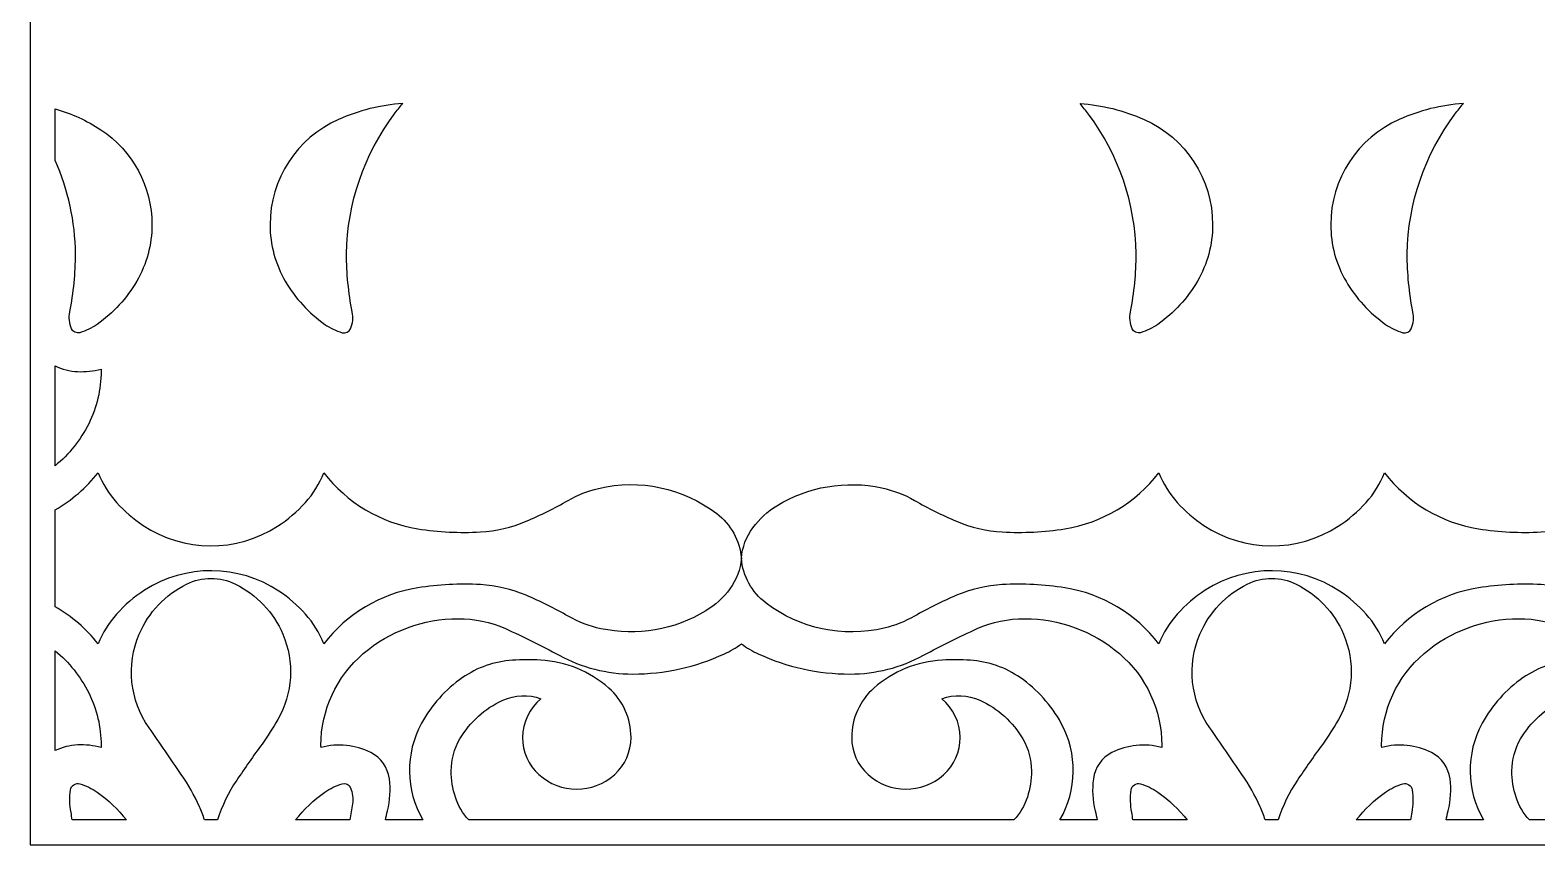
# Model space of a CAD drawing. Header units: centimetres. Extents: x -25.2 to -14.6, y -9 to -3.3.
# Drawn here: x -25.2 to -19.91, y -9 to -6.14 of the extents above; entities that cross this region are included whole.
import ezdxf

# ---------------------------------------------------------------- set-up
doc = ezdxf.new("R2010")
doc.units = ezdxf.units.CM
doc.header["$MEASUREMENT"] = 0
doc.layers.add('layer 1', color=7, linetype='Continuous')

msp = doc.modelspace()

# ---------------------------------------------------------------- linework, layer by layer
at = {"layer": 'layer 1', "color": 250}
for points, knots in [([(-14.61816, -3.2754), (-14.61816, -3.2754), (-14.61816, -9.00021), (-14.61816, -9.00021), (-14.61816, -9.00021), (-14.61816, -9.00021), (-25.19914, -9.00021), (-25.19914, -9.00021), (-25.19914, -9.00021), (-25.19914, -9.00021), (-25.19914, -3.2754), (-25.19914, -3.2754), (-25.19914, -3.2754), (-25.19914, -3.2754), (-14.61816, -3.2754), (-14.61816, -3.2754)], [0, 0, 0, 0, 0.2, 0.2, 0.2, 0.2, 0.4, 0.4, 0.4, 0.4, 0.6, 0.6, 0.6, 0.6, 1, 1, 1, 1]), ([(-23.92074, -6.43318), (-24.02682, -6.57488), (-24.08545, -6.74637), (-24.08826, -6.92335), (-24.08826, -6.92335), (-24.08826, -6.99197), (-24.0815, -7.06037), (-24.06803, -7.12766), (-24.06803, -7.12766), (-24.06404, -7.14767), (-24.06622, -7.16842), (-24.07437, -7.18716), (-24.07437, -7.18716), (-24.07924, -7.19843), (-24.09178, -7.20427), (-24.10354, -7.20079), (-24.10354, -7.20079), (-24.12517, -7.19442), (-24.14563, -7.18454), (-24.16407, -7.17155), (-24.16407, -7.17155), (-24.22079, -7.13166), (-24.26821, -7.08), (-24.30308, -7.0201), (-24.30308, -7.0201), (-24.33817, -6.95983), (-24.35664, -6.89132), (-24.35664, -6.82161), (-24.35664, -6.82161), (-24.35668, -6.6616), (-24.26226, -6.5165), (-24.11603, -6.45153), (-24.11603, -6.45153), (-24.04484, -6.41988), (-23.96862, -6.401), (-23.89096, -6.39568), (-23.89096, -6.39568), (-23.90124, -6.40787), (-23.91117, -6.42038), (-23.92074, -6.43318)], [0, 0, 0, 0, 0.0909091, 0.0909091, 0.0909091, 0.0909091, 0.1818182, 0.1818182, 0.1818182, 0.1818182, 0.2727273, 0.2727273, 0.2727273, 0.2727273, 0.3636364, 0.3636364, 0.3636364, 0.3636364, 0.4545455, 0.4545455, 0.4545455, 0.4545455, 0.5454545, 0.5454545, 0.5454545, 0.5454545, 0.6363636, 0.6363636, 0.6363636, 0.6363636, 0.7272727, 0.7272727, 0.7272727, 0.7272727, 0.8181818, 0.8181818, 0.8181818, 0.8181818, 1, 1, 1, 1]), ([(-21.48296, -6.43318), (-21.37693, -6.57481), (-21.31833, -6.74642), (-21.3155, -6.92335), (-21.3155, -6.92335), (-21.3155, -6.99197), (-21.32229, -7.06041), (-21.33573, -7.12768), (-21.33573, -7.12768), (-21.33973, -7.14769), (-21.3375, -7.16842), (-21.32939, -7.18716), (-21.32939, -7.18716), (-21.32448, -7.19843), (-21.31198, -7.20427), (-21.30021, -7.20079), (-21.30021, -7.20079), (-21.27858, -7.19439), (-21.25814, -7.18454), (-21.23972, -7.17155), (-21.23972, -7.17155), (-21.18299, -7.13166), (-21.13557, -7.08004), (-21.10066, -7.0201), (-21.10066, -7.0201), (-21.06558, -6.95982), (-21.04708, -6.89136), (-21.04709, -6.82161), (-21.04709, -6.82161), (-21.04715, -6.66144), (-21.14134, -6.51644), (-21.28774, -6.4515), (-21.28774, -6.4515), (-21.35894, -6.41988), (-21.4351, -6.40098), (-21.5128, -6.39568), (-21.5128, -6.39568), (-21.50253, -6.40787), (-21.49257, -6.42038), (-21.48296, -6.43318), (-21.48296, -6.43318), (-21.48296, -6.43318), (-21.48296, -6.43318), (-21.48296, -6.43318)], [0, 0, 0, 0, 0.0833333, 0.0833333, 0.0833333, 0.0833333, 0.1666667, 0.1666667, 0.1666667, 0.1666667, 0.25, 0.25, 0.25, 0.25, 0.3333333, 0.3333333, 0.3333333, 0.3333333, 0.4166667, 0.4166667, 0.4166667, 0.4166667, 0.5, 0.5, 0.5, 0.5, 0.5833333, 0.5833333, 0.5833333, 0.5833333, 0.6666667, 0.6666667, 0.6666667, 0.6666667, 0.75, 0.75, 0.75, 0.75, 0.8333333, 0.8333333, 0.8333333, 0.8333333, 1, 1, 1, 1]), ([(-20.19646, -6.43318), (-20.30255, -6.57488), (-20.3612, -6.74637), (-20.36398, -6.92335), (-20.36398, -6.92335), (-20.36398, -6.99197), (-20.3572, -7.06041), (-20.34374, -7.12768), (-20.34374, -7.12768), (-20.33973, -7.14769), (-20.34194, -7.16845), (-20.35008, -7.18716), (-20.35008, -7.18716), (-20.35495, -7.19843), (-20.36748, -7.20427), (-20.37926, -7.20079), (-20.37926, -7.20079), (-20.40087, -7.19442), (-20.42134, -7.18454), (-20.43979, -7.17155), (-20.43979, -7.17155), (-20.49648, -7.13169), (-20.54391, -7.08002), (-20.5788, -7.0201), (-20.5788, -7.0201), (-20.61388, -6.95983), (-20.63235, -6.89134), (-20.63235, -6.82161), (-20.63235, -6.82161), (-20.63241, -6.66159), (-20.53795, -6.51644), (-20.39168, -6.45146), (-20.39168, -6.45146), (-20.32051, -6.41988), (-20.24431, -6.401), (-20.16664, -6.39568), (-20.16664, -6.39568), (-20.17694, -6.40787), (-20.18689, -6.42038), (-20.19646, -6.43318), (-20.19646, -6.43318), (-20.19646, -6.43318), (-20.19646, -6.43318), (-20.19646, -6.43318)], [0, 0, 0, 0, 0.0833333, 0.0833333, 0.0833333, 0.0833333, 0.1666667, 0.1666667, 0.1666667, 0.1666667, 0.25, 0.25, 0.25, 0.25, 0.3333333, 0.3333333, 0.3333333, 0.3333333, 0.4166667, 0.4166667, 0.4166667, 0.4166667, 0.5, 0.5, 0.5, 0.5, 0.5833333, 0.5833333, 0.5833333, 0.5833333, 0.6666667, 0.6666667, 0.6666667, 0.6666667, 0.75, 0.75, 0.75, 0.75, 0.8333333, 0.8333333, 0.8333333, 0.8333333, 1, 1, 1, 1]), ([(-25.11168, -6.59564), (-25.06546, -6.69875), (-25.04092, -6.81034), (-25.03978, -6.92335), (-25.03978, -6.92335), (-25.03978, -6.99197), (-25.04655, -7.06038), (-25.06001, -7.12764), (-25.06001, -7.12764), (-25.06404, -7.14767), (-25.06181, -7.16842), (-25.05366, -7.18716), (-25.05366, -7.18716), (-25.04876, -7.19843), (-25.03626, -7.20427), (-25.02448, -7.20079), (-25.02448, -7.20079), (-25.00287, -7.19442), (-24.98242, -7.18454), (-24.96398, -7.17155), (-24.96398, -7.17155), (-24.90726, -7.13166), (-24.85984, -7.08004), (-24.82497, -7.0201), (-24.82497, -7.0201), (-24.78987, -6.95982), (-24.77138, -6.89136), (-24.77138, -6.82161), (-24.77138, -6.82161), (-24.77143, -6.68729), (-24.83864, -6.56198), (-24.95059, -6.48779), (-24.95059, -6.48779), (-25.00008, -6.45501), (-25.05443, -6.4303), (-25.11168, -6.41461), (-25.11168, -6.41461), (-25.11168, -6.41461), (-25.11168, -6.59564), (-25.11168, -6.59564), (-25.11168, -6.59564), (-25.11168, -6.59564), (-25.11168, -6.59564), (-25.11168, -6.59564)], [0, 0, 0, 0, 0.0833333, 0.0833333, 0.0833333, 0.0833333, 0.1666667, 0.1666667, 0.1666667, 0.1666667, 0.25, 0.25, 0.25, 0.25, 0.3333333, 0.3333333, 0.3333333, 0.3333333, 0.4166667, 0.4166667, 0.4166667, 0.4166667, 0.5, 0.5, 0.5, 0.5, 0.5833333, 0.5833333, 0.5833333, 0.5833333, 0.6666667, 0.6666667, 0.6666667, 0.6666667, 0.75, 0.75, 0.75, 0.75, 0.8333333, 0.8333333, 0.8333333, 0.8333333, 1, 1, 1, 1]), ([(-25.11168, -7.66864), (-25.06234, -7.62812), (-25.0221, -7.57767), (-24.99355, -7.52059), (-24.99355, -7.52059), (-24.96491, -7.46332), (-24.95, -7.40022), (-24.95, -7.33626), (-24.95, -7.33626), (-24.95002, -7.33497), (-24.95006, -7.33371), (-24.95017, -7.33244), (-24.95017, -7.33244), (-24.95022, -7.33123), (-24.95028, -7.32995), (-24.95031, -7.32872), (-24.95031, -7.32872), (-24.97692, -7.33578), (-25.00447, -7.33872), (-25.032, -7.33747), (-25.032, -7.33747), (-25.05959, -7.3362), (-25.08668, -7.32944), (-25.11168, -7.31767), (-25.11168, -7.31767), (-25.11168, -7.31767), (-25.11168, -7.66864), (-25.11168, -7.66864)], [0, 0, 0, 0, 0.125, 0.125, 0.125, 0.125, 0.25, 0.25, 0.25, 0.25, 0.375, 0.375, 0.375, 0.375, 0.5, 0.5, 0.5, 0.5, 0.625, 0.625, 0.625, 0.625, 0.75, 0.75, 0.75, 0.75, 1, 1, 1, 1]), ([(-18.97758, -7.99336), (-18.983, -7.93104), (-19.01441, -7.87392), (-19.06414, -7.83604), (-19.06414, -7.83604), (-19.18228, -7.74603), (-19.33438, -7.71368), (-19.47889, -7.74786), (-19.47889, -7.74786), (-19.51632, -7.7567), (-19.55223, -7.77089), (-19.5856, -7.78997), (-19.5856, -7.78997), (-19.63337, -7.81725), (-19.68266, -7.84169), (-19.7333, -7.86322), (-19.7333, -7.86322), (-19.78424, -7.88483), (-19.83854, -7.89752), (-19.8938, -7.9007), (-19.8938, -7.9007), (-19.96729, -7.90492), (-20.04105, -7.90118), (-20.11376, -7.88955), (-20.11376, -7.88955), (-20.24475, -7.86863), (-20.36278, -7.79813), (-20.44339, -7.69275), (-20.44339, -7.69275), (-20.45868, -7.73118), (-20.48064, -7.76656), (-20.50825, -7.79732), (-20.50825, -7.79732), (-20.53708, -7.8294), (-20.57008, -7.85754), (-20.60631, -7.88094), (-20.60631, -7.88094), (-20.75015, -7.97378), (-20.9355, -7.97246), (-21.07814, -7.87778), (-21.07814, -7.87778), (-21.11242, -7.85499), (-21.14372, -7.82795), (-21.17125, -7.79733), (-21.17125, -7.79733), (-21.19887, -7.76659), (-21.22082, -7.73118), (-21.23609, -7.69275), (-21.23609, -7.69275), (-21.31667, -7.79816), (-21.43472, -7.86861), (-21.5657, -7.88956), (-21.5657, -7.88956), (-21.63841, -7.90118), (-21.71217, -7.90492), (-21.78568, -7.9007), (-21.78568, -7.9007), (-21.84091, -7.89752), (-21.89526, -7.88482), (-21.94617, -7.86322), (-21.94617, -7.86322), (-21.99683, -7.84169), (-22.0461, -7.81725), (-22.09386, -7.78997), (-22.09386, -7.78997), (-22.12972, -7.76948), (-22.1685, -7.75461), (-22.20887, -7.74592), (-22.20887, -7.74592), (-22.33521, -7.71872), (-22.46706, -7.74114), (-22.5773, -7.80859), (-22.5773, -7.80859), (-22.61019, -7.82872), (-22.63881, -7.85505), (-22.66158, -7.88613), (-22.66158, -7.88613), (-22.68458, -7.91753), (-22.6985, -7.95458), (-22.70187, -7.99336), (-22.70187, -7.99336), (-22.70728, -7.93104), (-22.7387, -7.87393), (-22.78844, -7.83604), (-22.78844, -7.83604), (-22.90658, -7.74603), (-23.05866, -7.71368), (-23.20319, -7.74786), (-23.20319, -7.74786), (-23.2406, -7.7567), (-23.27655, -7.77089), (-23.30993, -7.78997), (-23.30993, -7.78997), (-23.35765, -7.81725), (-23.40697, -7.84169), (-23.45759, -7.86322), (-23.45759, -7.86322), (-23.50855, -7.88483), (-23.56284, -7.89752), (-23.61808, -7.9007), (-23.61808, -7.9007), (-23.69158, -7.90492), (-23.76534, -7.90118), (-23.83802, -7.88955), (-23.83802, -7.88955), (-23.96904, -7.86863), (-24.08707, -7.79814), (-24.16767, -7.69275), (-24.16767, -7.69275), (-24.18294, -7.73118), (-24.2049, -7.76656), (-24.23254, -7.79732), (-24.23254, -7.79732), (-24.26134, -7.8294), (-24.29436, -7.85753), (-24.33057, -7.88092), (-24.33057, -7.88092), (-24.47444, -7.97378), (-24.65979, -7.97247), (-24.80243, -7.87778), (-24.80243, -7.87778), (-24.8367, -7.85499), (-24.868, -7.82795), (-24.89551, -7.79732), (-24.89551, -7.79732), (-24.92315, -7.76659), (-24.9451, -7.73118), (-24.96037, -7.69275), (-24.96037, -7.69275), (-25.00199, -7.7455), (-25.05339, -7.78974), (-25.11168, -7.82314), (-25.11168, -7.82314), (-25.11168, -7.82314), (-25.11168, -8.16352), (-25.11168, -8.16352), (-25.11168, -8.16352), (-25.05337, -8.19689), (-25.00199, -8.24116), (-24.96037, -8.29392), (-24.96037, -8.29392), (-24.9451, -8.25551), (-24.92315, -8.22007), (-24.89551, -8.18933), (-24.89551, -8.18933), (-24.86669, -8.15727), (-24.83371, -8.12911), (-24.79746, -8.10574), (-24.79746, -8.10574), (-24.65362, -8.01288), (-24.46827, -8.0142), (-24.32564, -8.10889), (-24.32564, -8.10889), (-24.29133, -8.13165), (-24.26003, -8.1587), (-24.23252, -8.18933), (-24.23252, -8.18933), (-24.2049, -8.22007), (-24.18294, -8.25551), (-24.16767, -8.29392), (-24.16767, -8.29392), (-24.08712, -8.18852), (-23.96904, -8.11805), (-23.83807, -8.09709), (-23.83807, -8.09709), (-23.76534, -8.08545), (-23.69158, -8.08173), (-23.61808, -8.08592), (-23.61808, -8.08592), (-23.56284, -8.08912), (-23.50855, -8.1018), (-23.45759, -8.12346), (-23.45759, -8.12346), (-23.40697, -8.14494), (-23.35765, -8.16939), (-23.30993, -8.19669), (-23.30993, -8.19669), (-23.27407, -8.21719), (-23.23527, -8.23203), (-23.19488, -8.24073), (-23.19488, -8.24073), (-23.06855, -8.26792), (-22.9367, -8.24553), (-22.82644, -8.17807), (-22.82644, -8.17807), (-22.79357, -8.15796), (-22.76493, -8.13163), (-22.74217, -8.10055), (-22.74217, -8.10055), (-22.71919, -8.06917), (-22.70524, -8.03209), (-22.70187, -7.99336), (-22.70187, -7.99336), (-22.69643, -8.05564), (-22.66504, -8.11273), (-22.61529, -8.15065), (-22.61529, -8.15065), (-22.49716, -8.24062), (-22.3451, -8.273), (-22.20056, -8.23878), (-22.20056, -8.23878), (-22.16318, -8.22992), (-22.12725, -8.21576), (-22.09386, -8.19669), (-22.09386, -8.19669), (-22.0461, -8.16939), (-21.99683, -8.14494), (-21.94617, -8.12346), (-21.94617, -8.12346), (-21.89526, -8.1018), (-21.84091, -8.08912), (-21.78568, -8.08593), (-21.78568, -8.08593), (-21.71217, -8.08173), (-21.63838, -8.08545), (-21.56567, -8.09709), (-21.56567, -8.09709), (-21.4347, -8.11799), (-21.31667, -8.18852), (-21.23609, -8.29392), (-21.23609, -8.29392), (-21.22083, -8.25551), (-21.19887, -8.22007), (-21.17125, -8.18933), (-21.17125, -8.18933), (-21.14241, -8.15727), (-21.10942, -8.12911), (-21.07315, -8.10574), (-21.07315, -8.10574), (-20.92935, -8.01288), (-20.74395, -8.0142), (-20.60135, -8.10889), (-20.60135, -8.10889), (-20.56706, -8.13165), (-20.53575, -8.1587), (-20.50824, -8.18933), (-20.50824, -8.18933), (-20.48063, -8.22007), (-20.45868, -8.25552), (-20.44339, -8.29392), (-20.44339, -8.29392), (-20.36283, -8.18852), (-20.24476, -8.11806), (-20.11376, -8.09709), (-20.11376, -8.09709), (-20.04108, -8.08547), (-19.96732, -8.08173), (-19.8938, -8.08593), (-19.8938, -8.08593), (-19.83854, -8.08912), (-19.78424, -8.1018), (-19.7333, -8.12346), (-19.7333, -8.12346), (-19.68266, -8.14494), (-19.63337, -8.16939), (-19.5856, -8.19669), (-19.5856, -8.19669), (-19.54974, -8.21719), (-19.51098, -8.23203), (-19.47058, -8.24075), (-19.47058, -8.24075), (-19.34425, -8.26791), (-19.21238, -8.24553), (-19.10216, -8.17807), (-19.10216, -8.17807), (-19.06929, -8.15796), (-19.04065, -8.13163), (-19.01788, -8.10055), (-19.01788, -8.10055), (-18.99487, -8.06917), (-18.98095, -8.03209), (-18.97758, -7.99336)], [0, 0, 0, 0, 0.0144928, 0.0144928, 0.0144928, 0.0144928, 0.0289855, 0.0289855, 0.0289855, 0.0289855, 0.0434783, 0.0434783, 0.0434783, 0.0434783, 0.057971, 0.057971, 0.057971, 0.057971, 0.0724638, 0.0724638, 0.0724638, 0.0724638, 0.0869565, 0.0869565, 0.0869565, 0.0869565, 0.1014493, 0.1014493, 0.1014493, 0.1014493, 0.115942, 0.115942, 0.115942, 0.115942, 0.1304348, 0.1304348, 0.1304348, 0.1304348, 0.1449275, 0.1449275, 0.1449275, 0.1449275, 0.1594203, 0.1594203, 0.1594203, 0.1594203, 0.173913, 0.173913, 0.173913, 0.173913, 0.1884058, 0.1884058, 0.1884058, 0.1884058, 0.2028986, 0.2028986, 0.2028986, 0.2028986, 0.2173913, 0.2173913, 0.2173913, 0.2173913, 0.2318841, 0.2318841, 0.2318841, 0.2318841, 0.2463768, 0.2463768, 0.2463768, 0.2463768, 0.2608696, 0.2608696, 0.2608696, 0.2608696, 0.2753623, 0.2753623, 0.2753623, 0.2753623, 0.2898551, 0.2898551, 0.2898551, 0.2898551, 0.3043478, 0.3043478, 0.3043478, 0.3043478, 0.3188406, 0.3188406, 0.3188406, 0.3188406, 0.3333333, 0.3333333, 0.3333333, 0.3333333, 0.3478261, 0.3478261, 0.3478261, 0.3478261, 0.3623188, 0.3623188, 0.3623188, 0.3623188, 0.3768116, 0.3768116, 0.3768116, 0.3768116, 0.3913043, 0.3913043, 0.3913043, 0.3913043, 0.4057971, 0.4057971, 0.4057971, 0.4057971, 0.4202899, 0.4202899, 0.4202899, 0.4202899, 0.4347826, 0.4347826, 0.4347826, 0.4347826, 0.4492754, 0.4492754, 0.4492754, 0.4492754, 0.4637681, 0.4637681, 0.4637681, 0.4637681, 0.4782609, 0.4782609, 0.4782609, 0.4782609, 0.4927536, 0.4927536, 0.4927536, 0.4927536, 0.5072464, 0.5072464, 0.5072464, 0.5072464, 0.5217391, 0.5217391, 0.5217391, 0.5217391, 0.5362319, 0.5362319, 0.5362319, 0.5362319, 0.5507246, 0.5507246, 0.5507246, 0.5507246, 0.5652174, 0.5652174, 0.5652174, 0.5652174, 0.5797101, 0.5797101, 0.5797101, 0.5797101, 0.5942029, 0.5942029, 0.5942029, 0.5942029, 0.6086957, 0.6086957, 0.6086957, 0.6086957, 0.6231884, 0.6231884, 0.6231884, 0.6231884, 0.6376812, 0.6376812, 0.6376812, 0.6376812, 0.6521739, 0.6521739, 0.6521739, 0.6521739, 0.6666667, 0.6666667, 0.6666667, 0.6666667, 0.6811594, 0.6811594, 0.6811594, 0.6811594, 0.6956522, 0.6956522, 0.6956522, 0.6956522, 0.7101449, 0.7101449, 0.7101449, 0.7101449, 0.7246377, 0.7246377, 0.7246377, 0.7246377, 0.7391304, 0.7391304, 0.7391304, 0.7391304, 0.7536232, 0.7536232, 0.7536232, 0.7536232, 0.7681159, 0.7681159, 0.7681159, 0.7681159, 0.7826087, 0.7826087, 0.7826087, 0.7826087, 0.7971014, 0.7971014, 0.7971014, 0.7971014, 0.8115942, 0.8115942, 0.8115942, 0.8115942, 0.826087, 0.826087, 0.826087, 0.826087, 0.8405797, 0.8405797, 0.8405797, 0.8405797, 0.8550725, 0.8550725, 0.8550725, 0.8550725, 0.8695652, 0.8695652, 0.8695652, 0.8695652, 0.884058, 0.884058, 0.884058, 0.884058, 0.8985507, 0.8985507, 0.8985507, 0.8985507, 0.9130435, 0.9130435, 0.9130435, 0.9130435, 0.9275362, 0.9275362, 0.9275362, 0.9275362, 0.942029, 0.942029, 0.942029, 0.942029, 0.9565217, 0.9565217, 0.9565217, 0.9565217, 0.9710145, 0.9710145, 0.9710145, 0.9710145, 1, 1, 1, 1]), ([(-24.56402, -8.06406), (-24.59372, -8.06406), (-24.62302, -8.07089), (-24.64969, -8.08402), (-24.64969, -8.08402), (-24.72449, -8.12087), (-24.78358, -8.18329), (-24.81624, -8.26002), (-24.81624, -8.26002), (-24.86227, -8.36823), (-24.84922, -8.49245), (-24.78161, -8.58869), (-24.78161, -8.58869), (-24.74345, -8.64302), (-24.70571, -8.6976), (-24.66836, -8.75248), (-24.66836, -8.75248), (-24.64386, -8.78842), (-24.62254, -8.82642), (-24.60466, -8.86603), (-24.60466, -8.86603), (-24.59782, -8.88124), (-24.59194, -8.89686), (-24.58705, -8.91275), (-24.58705, -8.91275), (-24.58705, -8.91275), (-24.54102, -8.91275), (-24.54102, -8.91275), (-24.54102, -8.91275), (-24.52572, -8.86308), (-24.50312, -8.81594), (-24.47387, -8.77292), (-24.47387, -8.77292), (-24.44488, -8.73014), (-24.41522, -8.68775), (-24.38495, -8.6458), (-24.38495, -8.6458), (-24.36502, -8.61813), (-24.34649, -8.5894), (-24.32952, -8.55979), (-24.32952, -8.55979), (-24.27702, -8.46813), (-24.27042, -8.35724), (-24.31182, -8.26002), (-24.31182, -8.26002), (-24.34449, -8.18329), (-24.40354, -8.12087), (-24.47835, -8.08402), (-24.47835, -8.08402), (-24.50499, -8.07089), (-24.53431, -8.06406), (-24.56402, -8.06406)], [0, 0, 0, 0, 0.0714286, 0.0714286, 0.0714286, 0.0714286, 0.1428571, 0.1428571, 0.1428571, 0.1428571, 0.2142857, 0.2142857, 0.2142857, 0.2142857, 0.2857143, 0.2857143, 0.2857143, 0.2857143, 0.3571429, 0.3571429, 0.3571429, 0.3571429, 0.4285714, 0.4285714, 0.4285714, 0.4285714, 0.5, 0.5, 0.5, 0.5, 0.5714286, 0.5714286, 0.5714286, 0.5714286, 0.6428571, 0.6428571, 0.6428571, 0.6428571, 0.7142857, 0.7142857, 0.7142857, 0.7142857, 0.7857143, 0.7857143, 0.7857143, 0.7857143, 0.8571429, 0.8571429, 0.8571429, 0.8571429, 1, 1, 1, 1]), ([(-20.83972, -8.06406), (-20.86944, -8.06406), (-20.89873, -8.07089), (-20.92539, -8.084), (-20.92539, -8.084), (-21.00019, -8.12087), (-21.05928, -8.18329), (-21.09197, -8.26002), (-21.09197, -8.26002), (-21.13802, -8.36823), (-21.12497, -8.49247), (-21.05733, -8.58869), (-21.05733, -8.58869), (-21.01916, -8.64302), (-20.98141, -8.6976), (-20.94405, -8.75248), (-20.94405, -8.75248), (-20.91958, -8.78842), (-20.89826, -8.82642), (-20.88034, -8.86603), (-20.88034, -8.86603), (-20.87353, -8.88124), (-20.86764, -8.89683), (-20.86273, -8.91275), (-20.86273, -8.91275), (-20.86273, -8.91275), (-20.81673, -8.91275), (-20.81673, -8.91275), (-20.81673, -8.91275), (-20.80138, -8.86308), (-20.77874, -8.81595), (-20.74957, -8.77292), (-20.74957, -8.77292), (-20.72056, -8.73013), (-20.69092, -8.68775), (-20.66068, -8.6458), (-20.66068, -8.6458), (-20.64071, -8.61813), (-20.6222, -8.58942), (-20.60525, -8.55981), (-20.60525, -8.55981), (-20.55272, -8.46813), (-20.54611, -8.35724), (-20.58753, -8.26002), (-20.58753, -8.26002), (-20.62021, -8.18329), (-20.67926, -8.12085), (-20.75403, -8.08402), (-20.75403, -8.08402), (-20.7807, -8.07089), (-20.81001, -8.06406), (-20.83972, -8.06406), (-20.83972, -8.06406), (-20.83972, -8.06406), (-20.83972, -8.06406), (-20.83972, -8.06406)], [0, 0, 0, 0, 0.0666667, 0.0666667, 0.0666667, 0.0666667, 0.1333333, 0.1333333, 0.1333333, 0.1333333, 0.2, 0.2, 0.2, 0.2, 0.2666667, 0.2666667, 0.2666667, 0.2666667, 0.3333333, 0.3333333, 0.3333333, 0.3333333, 0.4, 0.4, 0.4, 0.4, 0.4666667, 0.4666667, 0.4666667, 0.4666667, 0.5333333, 0.5333333, 0.5333333, 0.5333333, 0.6, 0.6, 0.6, 0.6, 0.6666667, 0.6666667, 0.6666667, 0.6666667, 0.7333333, 0.7333333, 0.7333333, 0.7333333, 0.8, 0.8, 0.8, 0.8, 0.8666667, 0.8666667, 0.8666667, 0.8666667, 1, 1, 1, 1]), ([(-22.70187, -8.29398), (-22.72043, -8.30778), (-22.74043, -8.31959), (-22.76142, -8.32932), (-22.76142, -8.32932), (-22.86228, -8.37587), (-22.97205, -8.39995), (-23.08313, -8.39995), (-23.08313, -8.39995), (-23.17346, -8.39995), (-23.26235, -8.37728), (-23.34163, -8.33406), (-23.34163, -8.33406), (-23.40335, -8.30041), (-23.46633, -8.26917), (-23.53041, -8.24032), (-23.53041, -8.24032), (-23.58267, -8.21738), (-23.63907, -8.20554), (-23.69613, -8.20554), (-23.69613, -8.20554), (-23.81822, -8.20554), (-23.93626, -8.249), (-24.02923, -8.32815), (-24.02923, -8.32815), (-24.12365, -8.40862), (-24.17808, -8.52635), (-24.17806, -8.65042), (-24.17806, -8.65042), (-24.17803, -8.65165), (-24.17798, -8.65291), (-24.1779, -8.65419), (-24.1779, -8.65419), (-24.17784, -8.65542), (-24.17778, -8.6567), (-24.17772, -8.65795), (-24.17772, -8.65795), (-24.11922, -8.64241), (-24.057, -8.64885), (-24.00294, -8.67605), (-24.00294, -8.67605), (-23.96731, -8.69399), (-23.94292, -8.72848), (-23.93784, -8.76806), (-23.93784, -8.76806), (-23.93302, -8.80563), (-23.9352, -8.84376), (-23.94427, -8.88052), (-23.94427, -8.88052), (-23.94692, -8.89121), (-23.94932, -8.90194), (-23.95152, -8.91275), (-23.95152, -8.91275), (-23.95152, -8.91275), (-23.82068, -8.91275), (-23.82068, -8.91275), (-23.82068, -8.91275), (-23.88121, -8.808), (-23.88279, -8.67916), (-23.82492, -8.57294), (-23.82492, -8.57294), (-23.79011, -8.50904), (-23.74082, -8.45415), (-23.681, -8.41266), (-23.681, -8.41266), (-23.62926, -8.37673), (-23.56863, -8.35567), (-23.50574, -8.35167), (-23.50574, -8.35167), (-23.47304, -8.34963), (-23.44024, -8.34945), (-23.40754, -8.35114), (-23.40754, -8.35114), (-23.31872, -8.35574), (-23.23409, -8.39034), (-23.16745, -8.4492), (-23.16745, -8.4492), (-23.11771, -8.49316), (-23.08923, -8.5564), (-23.08921, -8.6228), (-23.08921, -8.6228), (-23.08921, -8.67271), (-23.11041, -8.72031), (-23.14748, -8.7537), (-23.14748, -8.7537), (-23.22287, -8.82164), (-23.33761, -8.82134), (-23.41278, -8.75313), (-23.41278, -8.75313), (-23.4495, -8.71975), (-23.47045, -8.67241), (-23.47047, -8.6228), (-23.47047, -8.6228), (-23.46966, -8.57019), (-23.44602, -8.52052), (-23.40576, -8.48665), (-23.40576, -8.48665), (-23.44937, -8.47094), (-23.49737, -8.47287), (-23.53959, -8.49202), (-23.53959, -8.49202), (-23.60264, -8.52065), (-23.65521, -8.56809), (-23.69011, -8.62791), (-23.69011, -8.62791), (-23.71004, -8.66211), (-23.72058, -8.70095), (-23.72058, -8.74055), (-23.72058, -8.74055), (-23.72058, -8.77177), (-23.71569, -8.80281), (-23.70613, -8.83256), (-23.70613, -8.83256), (-23.69651, -8.86246), (-23.68033, -8.88987), (-23.65878, -8.91275), (-23.65878, -8.91275), (-23.65878, -8.91275), (-21.74499, -8.91275), (-21.74499, -8.91275), (-21.74499, -8.91275), (-21.72342, -8.88987), (-21.70724, -8.86246), (-21.69763, -8.83256), (-21.69763, -8.83256), (-21.68807, -8.80281), (-21.68321, -8.77177), (-21.68321, -8.74055), (-21.68321, -8.74055), (-21.68321, -8.70095), (-21.69372, -8.66211), (-21.71364, -8.62791), (-21.71364, -8.62791), (-21.74854, -8.56812), (-21.80111, -8.52063), (-21.86416, -8.49205), (-21.86416, -8.49205), (-21.90639, -8.47287), (-21.95438, -8.47094), (-21.99796, -8.48665), (-21.99796, -8.48665), (-21.95771, -8.5205), (-21.93411, -8.57019), (-21.93328, -8.6228), (-21.93328, -8.6228), (-21.93328, -8.67271), (-21.9545, -8.72032), (-21.99158, -8.7537), (-21.99158, -8.7537), (-22.06696, -8.82168), (-22.18171, -8.82135), (-22.25687, -8.7531), (-22.25687, -8.7531), (-22.29357, -8.71975), (-22.31452, -8.67241), (-22.31452, -8.6228), (-22.31452, -8.6228), (-22.31452, -8.55642), (-22.286, -8.49317), (-22.23627, -8.4492), (-22.23627, -8.4492), (-22.16966, -8.39033), (-22.08501, -8.35574), (-21.99622, -8.35114), (-21.99622, -8.35114), (-21.96346, -8.34945), (-21.93069, -8.34963), (-21.89797, -8.35167), (-21.89797, -8.35167), (-21.83511, -8.35564), (-21.77447, -8.37674), (-21.72272, -8.41266), (-21.72272, -8.41266), (-21.66278, -8.45422), (-21.61343, -8.50927), (-21.5786, -8.57337), (-21.5786, -8.57337), (-21.52088, -8.6795), (-21.52262, -8.80813), (-21.58305, -8.91275), (-21.58305, -8.91275), (-21.58305, -8.91275), (-21.45228, -8.91275), (-21.45228, -8.91275), (-21.45228, -8.91275), (-21.45444, -8.90194), (-21.45684, -8.89121), (-21.45944, -8.88052), (-21.45944, -8.88052), (-21.46853, -8.84376), (-21.47072, -8.80563), (-21.46591, -8.76806), (-21.46591, -8.76806), (-21.46083, -8.72848), (-21.43644, -8.69401), (-21.40083, -8.67605), (-21.40083, -8.67605), (-21.34677, -8.64883), (-21.28454, -8.64241), (-21.22606, -8.65795), (-21.22606, -8.65795), (-21.22599, -8.6567), (-21.22593, -8.65542), (-21.22585, -8.65419), (-21.22585, -8.65419), (-21.22576, -8.65291), (-21.22575, -8.65165), (-21.22572, -8.65042), (-21.22572, -8.65042), (-21.22575, -8.52635), (-21.28007, -8.40859), (-21.37455, -8.32816), (-21.37455, -8.32816), (-21.4675, -8.249), (-21.58551, -8.20552), (-21.70763, -8.20554), (-21.70763, -8.20554), (-21.76469, -8.20554), (-21.8211, -8.21738), (-21.87335, -8.24032), (-21.87335, -8.24032), (-21.93744, -8.26917), (-22.0004, -8.30041), (-22.06211, -8.33406), (-22.06211, -8.33406), (-22.14141, -8.37728), (-22.23033, -8.39995), (-22.32064, -8.39995), (-22.32064, -8.39995), (-22.43169, -8.39995), (-22.54147, -8.37584), (-22.64231, -8.32932), (-22.64231, -8.32932), (-22.66333, -8.31959), (-22.68327, -8.30778), (-22.70187, -8.29398)], [0, 0, 0, 0, 0.0166667, 0.0166667, 0.0166667, 0.0166667, 0.0333333, 0.0333333, 0.0333333, 0.0333333, 0.05, 0.05, 0.05, 0.05, 0.0666667, 0.0666667, 0.0666667, 0.0666667, 0.0833333, 0.0833333, 0.0833333, 0.0833333, 0.1, 0.1, 0.1, 0.1, 0.1166667, 0.1166667, 0.1166667, 0.1166667, 0.1333333, 0.1333333, 0.1333333, 0.1333333, 0.15, 0.15, 0.15, 0.15, 0.1666667, 0.1666667, 0.1666667, 0.1666667, 0.1833333, 0.1833333, 0.1833333, 0.1833333, 0.2, 0.2, 0.2, 0.2, 0.2166667, 0.2166667, 0.2166667, 0.2166667, 0.2333333, 0.2333333, 0.2333333, 0.2333333, 0.25, 0.25, 0.25, 0.25, 0.2666667, 0.2666667, 0.2666667, 0.2666667, 0.2833333, 0.2833333, 0.2833333, 0.2833333, 0.3, 0.3, 0.3, 0.3, 0.3166667, 0.3166667, 0.3166667, 0.3166667, 0.3333333, 0.3333333, 0.3333333, 0.3333333, 0.35, 0.35, 0.35, 0.35, 0.3666667, 0.3666667, 0.3666667, 0.3666667, 0.3833333, 0.3833333, 0.3833333, 0.3833333, 0.4, 0.4, 0.4, 0.4, 0.4166667, 0.4166667, 0.4166667, 0.4166667, 0.4333333, 0.4333333, 0.4333333, 0.4333333, 0.45, 0.45, 0.45, 0.45, 0.4666667, 0.4666667, 0.4666667, 0.4666667, 0.4833333, 0.4833333, 0.4833333, 0.4833333, 0.5, 0.5, 0.5, 0.5, 0.5166667, 0.5166667, 0.5166667, 0.5166667, 0.5333333, 0.5333333, 0.5333333, 0.5333333, 0.55, 0.55, 0.55, 0.55, 0.5666667, 0.5666667, 0.5666667, 0.5666667, 0.5833333, 0.5833333, 0.5833333, 0.5833333, 0.6, 0.6, 0.6, 0.6, 0.6166667, 0.6166667, 0.6166667, 0.6166667, 0.6333333, 0.6333333, 0.6333333, 0.6333333, 0.65, 0.65, 0.65, 0.65, 0.6666667, 0.6666667, 0.6666667, 0.6666667, 0.6833333, 0.6833333, 0.6833333, 0.6833333, 0.7, 0.7, 0.7, 0.7, 0.7166667, 0.7166667, 0.7166667, 0.7166667, 0.7333333, 0.7333333, 0.7333333, 0.7333333, 0.75, 0.75, 0.75, 0.75, 0.7666667, 0.7666667, 0.7666667, 0.7666667, 0.7833333, 0.7833333, 0.7833333, 0.7833333, 0.8, 0.8, 0.8, 0.8, 0.8166667, 0.8166667, 0.8166667, 0.8166667, 0.8333333, 0.8333333, 0.8333333, 0.8333333, 0.85, 0.85, 0.85, 0.85, 0.8666667, 0.8666667, 0.8666667, 0.8666667, 0.8833333, 0.8833333, 0.8833333, 0.8833333, 0.9, 0.9, 0.9, 0.9, 0.9166667, 0.9166667, 0.9166667, 0.9166667, 0.9333333, 0.9333333, 0.9333333, 0.9333333, 0.95, 0.95, 0.95, 0.95, 0.9666667, 0.9666667, 0.9666667, 0.9666667, 1, 1, 1, 1]), ([(-18.97758, -8.29398), (-18.99615, -8.30778), (-19.01611, -8.31959), (-19.03711, -8.32932), (-19.03711, -8.32932), (-19.13797, -8.37587), (-19.24775, -8.39995), (-19.35883, -8.39995), (-19.35883, -8.39995), (-19.44914, -8.39995), (-19.53805, -8.37728), (-19.61739, -8.33406), (-19.61739, -8.33406), (-19.67906, -8.30041), (-19.74205, -8.26917), (-19.80613, -8.24032), (-19.80613, -8.24032), (-19.85836, -8.21738), (-19.91477, -8.20554), (-19.97182, -8.20554), (-19.97182, -8.20554), (-20.09392, -8.20554), (-20.212, -8.249), (-20.30494, -8.32815), (-20.30494, -8.32815), (-20.39939, -8.40861), (-20.45379, -8.52635), (-20.45375, -8.65042), (-20.45375, -8.65042), (-20.45375, -8.65165), (-20.45371, -8.65291), (-20.45362, -8.65419), (-20.45362, -8.65419), (-20.45355, -8.65542), (-20.45348, -8.6567), (-20.4534, -8.65795), (-20.4534, -8.65795), (-20.39491, -8.64241), (-20.3327, -8.64885), (-20.27865, -8.67605), (-20.27865, -8.67605), (-20.24304, -8.69399), (-20.21863, -8.72849), (-20.21355, -8.76806), (-20.21355, -8.76806), (-20.20872, -8.80563), (-20.21092, -8.84376), (-20.22001, -8.88052), (-20.22001, -8.88052), (-20.22264, -8.89121), (-20.22505, -8.90194), (-20.22719, -8.91275), (-20.22719, -8.91275), (-20.22719, -8.91275), (-20.09642, -8.91275), (-20.09642, -8.91275), (-20.09642, -8.91275), (-20.15698, -8.80802), (-20.15853, -8.67919), (-20.10066, -8.57296), (-20.10066, -8.57296), (-20.06586, -8.50905), (-20.01657, -8.45415), (-19.95672, -8.41266), (-19.95672, -8.41266), (-19.90499, -8.37673), (-19.84436, -8.35567), (-19.78149, -8.35167), (-19.78149, -8.35167), (-19.74877, -8.34963), (-19.716, -8.34945), (-19.68323, -8.35114), (-19.68323, -8.35114), (-19.59446, -8.35574), (-19.50981, -8.39034), (-19.44318, -8.4492), (-19.44318, -8.4492), (-19.39345, -8.49316), (-19.36495, -8.5564), (-19.36493, -8.6228), (-19.36493, -8.6228), (-19.36493, -8.67271), (-19.38614, -8.7203), (-19.42322, -8.7537), (-19.42322, -8.7537), (-19.4986, -8.82164), (-19.61332, -8.82134), (-19.68849, -8.75313), (-19.68849, -8.75313), (-19.72521, -8.71977), (-19.74618, -8.67241), (-19.74618, -8.6228), (-19.74618, -8.6228), (-19.74539, -8.57019), (-19.72176, -8.52052), (-19.68152, -8.48665), (-19.68152, -8.48665), (-19.72511, -8.47094), (-19.77309, -8.47287), (-19.8153, -8.49205), (-19.8153, -8.49205), (-19.87834, -8.52065), (-19.93091, -8.56812), (-19.9658, -8.62791), (-19.9658, -8.62791), (-19.98576, -8.66211), (-19.99627, -8.70095), (-19.99627, -8.74055), (-19.99627, -8.74055), (-19.99627, -8.77177), (-19.9914, -8.80281), (-19.98183, -8.83256), (-19.98183, -8.83256), (-19.97222, -8.86246), (-19.95606, -8.88987), (-19.93447, -8.91275), (-19.93447, -8.91275), (-19.93447, -8.91275), (-18.0207, -8.91275), (-18.0207, -8.91275), (-18.0207, -8.91275), (-17.99914, -8.88987), (-17.98295, -8.86246), (-17.97333, -8.83256), (-17.97333, -8.83256), (-17.96378, -8.80281), (-17.95892, -8.77177), (-17.95892, -8.74055), (-17.95892, -8.74055), (-17.95892, -8.70095), (-17.96941, -8.66211), (-17.98937, -8.62791), (-17.98937, -8.62791), (-18.02423, -8.56812), (-18.07683, -8.52065), (-18.13985, -8.49205), (-18.13985, -8.49205), (-18.18207, -8.47287), (-18.23005, -8.47094), (-18.27367, -8.48665), (-18.27367, -8.48665), (-18.23342, -8.52052), (-18.20981, -8.57019), (-18.20899, -8.6228), (-18.20899, -8.6228), (-18.20899, -8.67271), (-18.23018, -8.72032), (-18.26727, -8.75372), (-18.26727, -8.75372), (-18.34267, -8.82168), (-18.45744, -8.82135), (-18.53258, -8.7531), (-18.53258, -8.7531), (-18.56929, -8.71975), (-18.59022, -8.67241), (-18.59022, -8.6228), (-18.59022, -8.6228), (-18.59025, -8.55642), (-18.56173, -8.49317), (-18.51198, -8.4492), (-18.51198, -8.4492), (-18.44537, -8.39033), (-18.36071, -8.35574), (-18.27196, -8.35114), (-18.27196, -8.35114), (-18.23919, -8.34945), (-18.2064, -8.34963), (-18.17371, -8.35167), (-18.17371, -8.35167), (-18.1108, -8.35564), (-18.05017, -8.37674), (-17.99842, -8.41266), (-17.99842, -8.41266), (-17.93865, -8.45415), (-17.88936, -8.50904), (-17.85456, -8.57293), (-17.85456, -8.57293), (-17.79665, -8.67913), (-17.79827, -8.80795), (-17.85876, -8.91275), (-17.85876, -8.91275), (-17.85876, -8.91275), (-17.72798, -8.91275), (-17.72798, -8.91275), (-17.72798, -8.91275), (-17.73017, -8.90194), (-17.73257, -8.89121), (-17.73518, -8.88052), (-17.73518, -8.88052), (-17.74427, -8.84376), (-17.74644, -8.80563), (-17.74163, -8.76806), (-17.74163, -8.76806), (-17.73655, -8.72847), (-17.71215, -8.69399), (-17.67653, -8.67605), (-17.67653, -8.67605), (-17.62246, -8.64883), (-17.56024, -8.64241), (-17.50172, -8.65795), (-17.50172, -8.65795), (-17.50169, -8.6567), (-17.50164, -8.65542), (-17.50156, -8.65419), (-17.50156, -8.65419), (-17.50149, -8.65291), (-17.50144, -8.65165), (-17.50142, -8.65042), (-17.50142, -8.65042), (-17.50144, -8.52635), (-17.55577, -8.40859), (-17.65025, -8.32816), (-17.65025, -8.32816), (-17.74322, -8.249), (-17.86124, -8.20552), (-17.98334, -8.20554), (-17.98334, -8.20554), (-18.0404, -8.20554), (-18.09684, -8.21738), (-18.14906, -8.24032), (-18.14906, -8.24032), (-18.21317, -8.26917), (-18.27612, -8.30041), (-18.33784, -8.33406), (-18.33784, -8.33406), (-18.41711, -8.37728), (-18.50604, -8.39995), (-18.59635, -8.39995), (-18.59635, -8.39995), (-18.70742, -8.39995), (-18.81718, -8.37587), (-18.91801, -8.32933), (-18.91801, -8.32933), (-18.93904, -8.31962), (-18.95899, -8.30778), (-18.97758, -8.29398)], [0, 0, 0, 0, 0.0166667, 0.0166667, 0.0166667, 0.0166667, 0.0333333, 0.0333333, 0.0333333, 0.0333333, 0.05, 0.05, 0.05, 0.05, 0.0666667, 0.0666667, 0.0666667, 0.0666667, 0.0833333, 0.0833333, 0.0833333, 0.0833333, 0.1, 0.1, 0.1, 0.1, 0.1166667, 0.1166667, 0.1166667, 0.1166667, 0.1333333, 0.1333333, 0.1333333, 0.1333333, 0.15, 0.15, 0.15, 0.15, 0.1666667, 0.1666667, 0.1666667, 0.1666667, 0.1833333, 0.1833333, 0.1833333, 0.1833333, 0.2, 0.2, 0.2, 0.2, 0.2166667, 0.2166667, 0.2166667, 0.2166667, 0.2333333, 0.2333333, 0.2333333, 0.2333333, 0.25, 0.25, 0.25, 0.25, 0.2666667, 0.2666667, 0.2666667, 0.2666667, 0.2833333, 0.2833333, 0.2833333, 0.2833333, 0.3, 0.3, 0.3, 0.3, 0.3166667, 0.3166667, 0.3166667, 0.3166667, 0.3333333, 0.3333333, 0.3333333, 0.3333333, 0.35, 0.35, 0.35, 0.35, 0.3666667, 0.3666667, 0.3666667, 0.3666667, 0.3833333, 0.3833333, 0.3833333, 0.3833333, 0.4, 0.4, 0.4, 0.4, 0.4166667, 0.4166667, 0.4166667, 0.4166667, 0.4333333, 0.4333333, 0.4333333, 0.4333333, 0.45, 0.45, 0.45, 0.45, 0.4666667, 0.4666667, 0.4666667, 0.4666667, 0.4833333, 0.4833333, 0.4833333, 0.4833333, 0.5, 0.5, 0.5, 0.5, 0.5166667, 0.5166667, 0.5166667, 0.5166667, 0.5333333, 0.5333333, 0.5333333, 0.5333333, 0.55, 0.55, 0.55, 0.55, 0.5666667, 0.5666667, 0.5666667, 0.5666667, 0.5833333, 0.5833333, 0.5833333, 0.5833333, 0.6, 0.6, 0.6, 0.6, 0.6166667, 0.6166667, 0.6166667, 0.6166667, 0.6333333, 0.6333333, 0.6333333, 0.6333333, 0.65, 0.65, 0.65, 0.65, 0.6666667, 0.6666667, 0.6666667, 0.6666667, 0.6833333, 0.6833333, 0.6833333, 0.6833333, 0.7, 0.7, 0.7, 0.7, 0.7166667, 0.7166667, 0.7166667, 0.7166667, 0.7333333, 0.7333333, 0.7333333, 0.7333333, 0.75, 0.75, 0.75, 0.75, 0.7666667, 0.7666667, 0.7666667, 0.7666667, 0.7833333, 0.7833333, 0.7833333, 0.7833333, 0.8, 0.8, 0.8, 0.8, 0.8166667, 0.8166667, 0.8166667, 0.8166667, 0.8333333, 0.8333333, 0.8333333, 0.8333333, 0.85, 0.85, 0.85, 0.85, 0.8666667, 0.8666667, 0.8666667, 0.8666667, 0.8833333, 0.8833333, 0.8833333, 0.8833333, 0.9, 0.9, 0.9, 0.9, 0.9166667, 0.9166667, 0.9166667, 0.9166667, 0.9333333, 0.9333333, 0.9333333, 0.9333333, 0.95, 0.95, 0.95, 0.95, 0.9666667, 0.9666667, 0.9666667, 0.9666667, 1, 1, 1, 1]), ([(-25.11168, -8.66897), (-25.08668, -8.6572), (-25.05958, -8.65044), (-25.032, -8.64918), (-25.032, -8.64918), (-25.00447, -8.6479), (-24.97692, -8.65088), (-24.95031, -8.65795), (-24.95031, -8.65795), (-24.95028, -8.6567), (-24.95024, -8.65542), (-24.95017, -8.65419), (-24.95017, -8.65419), (-24.95006, -8.65291), (-24.95002, -8.65165), (-24.95, -8.65042), (-24.95, -8.65042), (-24.95002, -8.58639), (-24.96491, -8.52331), (-24.99355, -8.46604), (-24.99355, -8.46604), (-25.0221, -8.40894), (-25.06234, -8.35853), (-25.11168, -8.31801), (-25.11168, -8.31801), (-25.11168, -8.31801), (-25.11168, -8.66897), (-25.11168, -8.66897)], [0, 0, 0, 0, 0.125, 0.125, 0.125, 0.125, 0.25, 0.25, 0.25, 0.25, 0.375, 0.375, 0.375, 0.375, 0.5, 0.5, 0.5, 0.5, 0.625, 0.625, 0.625, 0.625, 0.75, 0.75, 0.75, 0.75, 1, 1, 1, 1]), ([(-24.86057, -8.91275), (-24.89018, -8.87539), (-24.92501, -8.8425), (-24.96398, -8.81508), (-24.96398, -8.81508), (-24.98242, -8.80213), (-25.00287, -8.79224), (-25.02448, -8.78585), (-25.02448, -8.78585), (-25.03171, -8.78374), (-25.03948, -8.78486), (-25.04579, -8.78893), (-25.04579, -8.78893), (-25.0521, -8.79302), (-25.0563, -8.7996), (-25.05732, -8.80706), (-25.05732, -8.80706), (-25.06094, -8.83336), (-25.06038, -8.86007), (-25.05561, -8.88622), (-25.05561, -8.88622), (-25.05403, -8.89504), (-25.05255, -8.90387), (-25.05114, -8.91275), (-25.05114, -8.91275), (-25.05114, -8.91275), (-24.86057, -8.91275), (-24.86057, -8.91275)], [0, 0, 0, 0, 0.125, 0.125, 0.125, 0.125, 0.25, 0.25, 0.25, 0.25, 0.375, 0.375, 0.375, 0.375, 0.5, 0.5, 0.5, 0.5, 0.625, 0.625, 0.625, 0.625, 0.75, 0.75, 0.75, 0.75, 1, 1, 1, 1]), ([(-24.0769, -8.91275), (-24.07404, -8.8939), (-24.07093, -8.87508), (-24.06763, -8.8563), (-24.06763, -8.8563), (-24.06426, -8.83709), (-24.0666, -8.81733), (-24.07437, -8.79946), (-24.07437, -8.79946), (-24.07927, -8.78819), (-24.09176, -8.78233), (-24.10354, -8.78585), (-24.10354, -8.78585), (-24.12517, -8.79224), (-24.14563, -8.80213), (-24.16407, -8.81508), (-24.16407, -8.81508), (-24.20306, -8.8425), (-24.23785, -8.87541), (-24.2675, -8.91275), (-24.2675, -8.91275), (-24.2675, -8.91275), (-24.0769, -8.91275), (-24.0769, -8.91275)], [0, 0, 0, 0, 0.1428571, 0.1428571, 0.1428571, 0.1428571, 0.2857143, 0.2857143, 0.2857143, 0.2857143, 0.4285714, 0.4285714, 0.4285714, 0.4285714, 0.5714286, 0.5714286, 0.5714286, 0.5714286, 0.7142857, 0.7142857, 0.7142857, 0.7142857, 1, 1, 1, 1]), ([(-21.13627, -8.91275), (-21.16589, -8.87539), (-21.20073, -8.8425), (-21.23972, -8.81508), (-21.23972, -8.81508), (-21.25814, -8.80213), (-21.27858, -8.79224), (-21.30021, -8.78585), (-21.30021, -8.78585), (-21.30743, -8.78374), (-21.31519, -8.78486), (-21.32147, -8.78893), (-21.32147, -8.78893), (-21.32781, -8.79302), (-21.33201, -8.7996), (-21.33302, -8.80706), (-21.33302, -8.80706), (-21.33665, -8.83337), (-21.33606, -8.86007), (-21.33131, -8.88622), (-21.33131, -8.88622), (-21.32971, -8.89502), (-21.32821, -8.90387), (-21.32688, -8.91275), (-21.32688, -8.91275), (-21.32688, -8.91275), (-21.13627, -8.91275), (-21.13627, -8.91275)], [0, 0, 0, 0, 0.125, 0.125, 0.125, 0.125, 0.25, 0.25, 0.25, 0.25, 0.375, 0.375, 0.375, 0.375, 0.5, 0.5, 0.5, 0.5, 0.625, 0.625, 0.625, 0.625, 0.75, 0.75, 0.75, 0.75, 1, 1, 1, 1]), ([(-20.35261, -8.91275), (-20.35123, -8.90387), (-20.34973, -8.89504), (-20.34817, -8.88622), (-20.34817, -8.88622), (-20.3434, -8.86007), (-20.34281, -8.83337), (-20.34642, -8.80706), (-20.34642, -8.80706), (-20.34745, -8.7996), (-20.35168, -8.79297), (-20.35799, -8.7889), (-20.35799, -8.7889), (-20.36433, -8.78485), (-20.37207, -8.78372), (-20.37926, -8.78585), (-20.37926, -8.78585), (-20.40089, -8.79224), (-20.42134, -8.80213), (-20.43979, -8.81508), (-20.43979, -8.81508), (-20.47875, -8.8425), (-20.51359, -8.87538), (-20.54319, -8.91275), (-20.54319, -8.91275), (-20.54319, -8.91275), (-20.35261, -8.91275), (-20.35261, -8.91275)], [0, 0, 0, 0, 0.125, 0.125, 0.125, 0.125, 0.25, 0.25, 0.25, 0.25, 0.375, 0.375, 0.375, 0.375, 0.5, 0.5, 0.5, 0.5, 0.625, 0.625, 0.625, 0.625, 0.75, 0.75, 0.75, 0.75, 1, 1, 1, 1])]:
    msp.add_open_spline(points, degree=3, knots=knots, dxfattribs=at)

doc.saveas('drawing.dxf')
